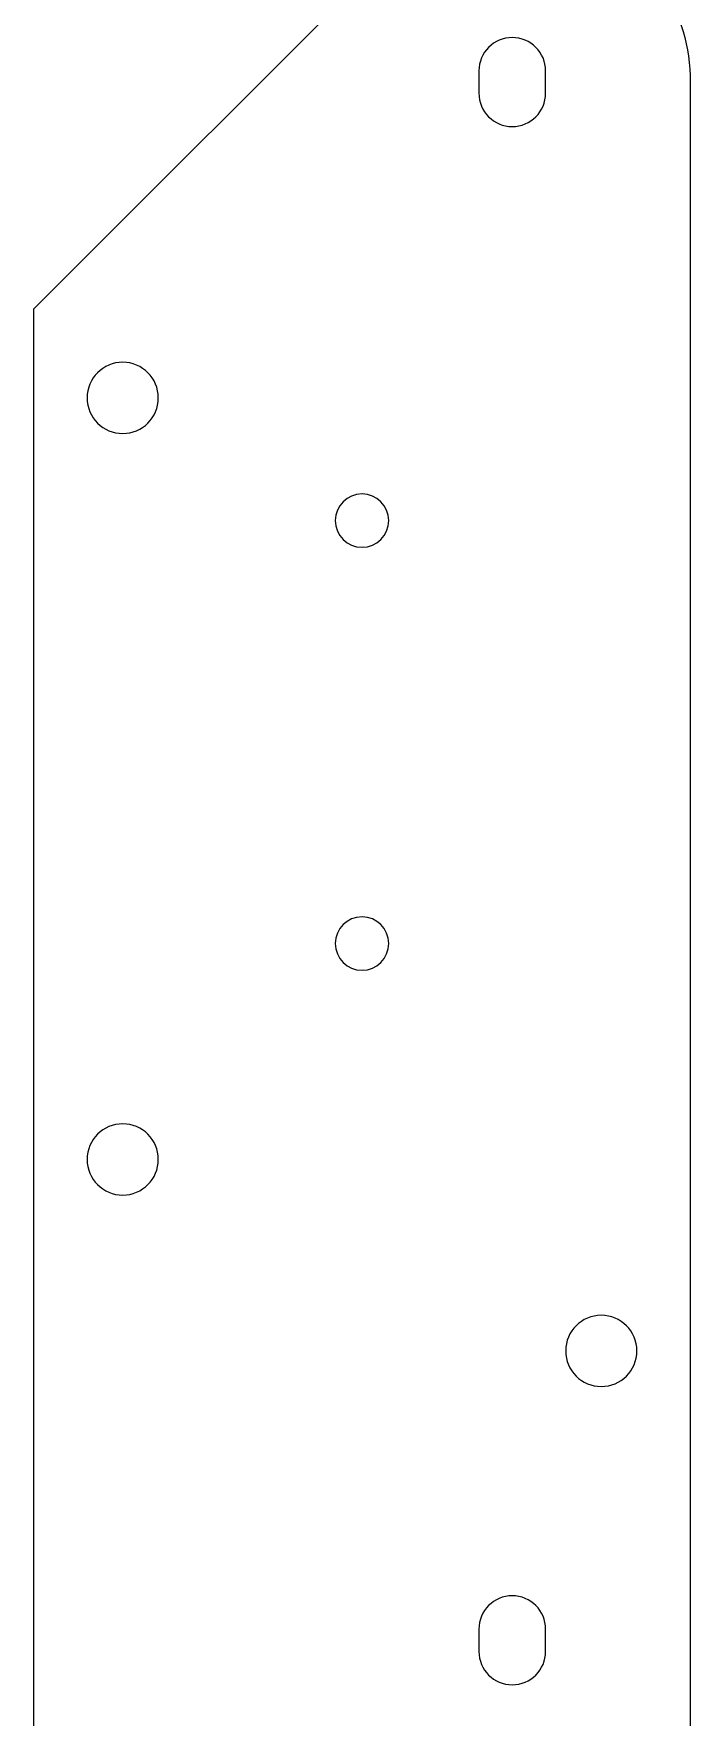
# Model space of a CAD drawing. Header units: millimetres. Extents: x -182 to 182, y -145 to 145.
# Drawn here: x -118.3 to -88.8, y -74.6 to 1.1 of the extents above; entities that cross this region are included whole.
import ezdxf

# ---------------------------------------------------------------- set-up
doc = ezdxf.new("R2010")
doc.units = ezdxf.units.MM
doc.header["$MEASUREMENT"] = 0
doc.layers.add('layer 1', color=7, linetype='Continuous')

msp = doc.modelspace()

# ---------------------------------------------------------------- linework, layer by layer
at = {"layer": 'layer 1', "color": 7, "lineweight": 9}
for points, knots in [([(-102.469, 4.5513), (-102.469, 4.5513), (-118.3128, -11.2916), (-118.3128, -11.2916), (-118.3128, -11.2916), (-118.3128, -11.2916), (-118.3128, -130.8689), (-118.3128, -130.8689), (-118.3128, -130.8689), (-118.3128, -131.9689), (-117.4127, -132.8689), (-116.3128, -132.8689), (-116.3128, -132.8689), (-116.3128, -132.8689), (-96.8128, -132.8689), (-96.8128, -132.8689), (-96.8128, -132.8689), (-92.3945, -132.8689), (-88.8128, -129.2872), (-88.8128, -124.8689), (-88.8128, -124.8689), (-88.8128, -83.6144), (-88.8128, -42.3598), (-88.8128, -1.1053), (-88.8128, -1.1053), (-88.8128, 2.0523), (-90.6425, 4.7823), (-93.2993, 6.0833), (-93.2993, 6.0833), (-94.124, 5.054), (-95.3913, 4.3947), (-96.8128, 4.3947), (-96.8128, 4.3947), (-98.2343, 4.3947), (-99.5016, 5.054), (-100.3263, 6.0833), (-100.3263, 6.0833), (-101.1243, 5.6925), (-101.8474, 5.1728), (-102.469, 4.5513)], [0, 0, 0, 0, 0.0909091, 0.0909091, 0.0909091, 0.0909091, 0.1818182, 0.1818182, 0.1818182, 0.1818182, 0.2727273, 0.2727273, 0.2727273, 0.2727273, 0.3636364, 0.3636364, 0.3636364, 0.3636364, 0.4545455, 0.4545455, 0.4545455, 0.4545455, 0.5454545, 0.5454545, 0.5454545, 0.5454545, 0.6363636, 0.6363636, 0.6363636, 0.6363636, 0.7272727, 0.7272727, 0.7272727, 0.7272727, 0.8181818, 0.8181818, 0.8181818, 0.8181818, 1, 1, 1, 1]), ([(-96.8128, 0.8947), (-95.9848, 0.8947), (-95.3128, 0.2227), (-95.3128, -0.6053), (-95.3128, -0.6053), (-95.3128, -0.6053), (-95.3128, -0.6133), (-95.3128, -0.6133), (-95.3128, -0.6133), (-95.3128, -0.6133), (-95.3128, -1.5973), (-95.3128, -1.5973), (-95.3128, -1.5973), (-95.3128, -1.5973), (-95.3128, -1.6053), (-95.3128, -1.6053), (-95.3128, -1.6053), (-95.3128, -2.4333), (-95.9848, -3.1053), (-96.8128, -3.1053), (-96.8128, -3.1053), (-97.6408, -3.1053), (-98.3128, -2.4333), (-98.3128, -1.6053), (-98.3128, -1.6053), (-98.3128, -1.6053), (-98.3128, -1.5973), (-98.3128, -1.5973), (-98.3128, -1.5973), (-98.3128, -1.5973), (-98.3128, -0.6133), (-98.3128, -0.6133), (-98.3128, -0.6133), (-98.3128, -0.6133), (-98.3128, -0.6053), (-98.3128, -0.6053), (-98.3128, -0.6053), (-98.3128, 0.2227), (-97.6408, 0.8947), (-96.8128, 0.8947)], [0, 0, 0, 0, 0.0909091, 0.0909091, 0.0909091, 0.0909091, 0.1818182, 0.1818182, 0.1818182, 0.1818182, 0.2727273, 0.2727273, 0.2727273, 0.2727273, 0.3636364, 0.3636364, 0.3636364, 0.3636364, 0.4545455, 0.4545455, 0.4545455, 0.4545455, 0.5454545, 0.5454545, 0.5454545, 0.5454545, 0.6363636, 0.6363636, 0.6363636, 0.6363636, 0.7272727, 0.7272727, 0.7272727, 0.7272727, 0.8181818, 0.8181818, 0.8181818, 0.8181818, 1, 1, 1, 1]), ([(-114.3128, -13.6916), (-113.4291, -13.6916), (-112.7128, -14.4079), (-112.7128, -15.2916), (-112.7128, -15.2916), (-112.7128, -16.1753), (-113.4291, -16.8916), (-114.3128, -16.8916), (-114.3128, -16.8916), (-115.1965, -16.8916), (-115.9128, -16.1753), (-115.9128, -15.2916), (-115.9128, -15.2916), (-115.9128, -14.4079), (-115.1965, -13.6916), (-114.3128, -13.6916)], [0, 0, 0, 0, 0.2, 0.2, 0.2, 0.2, 0.4, 0.4, 0.4, 0.4, 0.6, 0.6, 0.6, 0.6, 1, 1, 1, 1]), ([(-103.5628, -19.6054), (-102.9, -19.6054), (-102.3628, -20.1426), (-102.3628, -20.8054), (-102.3628, -20.8054), (-102.3628, -21.4682), (-102.9, -22.0054), (-103.5628, -22.0054), (-103.5628, -22.0054), (-104.2256, -22.0054), (-104.7628, -21.4682), (-104.7628, -20.8054), (-104.7628, -20.8054), (-104.7628, -20.1426), (-104.2256, -19.6054), (-103.5628, -19.6054)], [0, 0, 0, 0, 0.2, 0.2, 0.2, 0.2, 0.4, 0.4, 0.4, 0.4, 0.6, 0.6, 0.6, 0.6, 1, 1, 1, 1]), ([(-103.5628, -38.6054), (-102.9, -38.6054), (-102.3628, -39.1426), (-102.3628, -39.8054), (-102.3628, -39.8054), (-102.3628, -40.4682), (-102.9, -41.0054), (-103.5628, -41.0054), (-103.5628, -41.0054), (-104.2256, -41.0054), (-104.7628, -40.4682), (-104.7628, -39.8054), (-104.7628, -39.8054), (-104.7628, -39.1426), (-104.2256, -38.6054), (-103.5628, -38.6054)], [0, 0, 0, 0, 0.2, 0.2, 0.2, 0.2, 0.4, 0.4, 0.4, 0.4, 0.6, 0.6, 0.6, 0.6, 1, 1, 1, 1]), ([(-114.3128, -47.9055), (-113.4291, -47.9055), (-112.7128, -48.6218), (-112.7128, -49.5055), (-112.7128, -49.5055), (-112.7128, -50.3892), (-113.4291, -51.1055), (-114.3128, -51.1055), (-114.3128, -51.1055), (-115.1965, -51.1055), (-115.9128, -50.3892), (-115.9128, -49.5055), (-115.9128, -49.5055), (-115.9128, -48.6218), (-115.1965, -47.9055), (-114.3128, -47.9055)], [0, 0, 0, 0, 0.2, 0.2, 0.2, 0.2, 0.4, 0.4, 0.4, 0.4, 0.6, 0.6, 0.6, 0.6, 1, 1, 1, 1]), ([(-92.8128, -56.5053), (-91.9291, -56.5053), (-91.2128, -57.2216), (-91.2128, -58.1053), (-91.2128, -58.1053), (-91.2128, -58.989), (-91.9291, -59.7053), (-92.8128, -59.7053), (-92.8128, -59.7053), (-93.6965, -59.7053), (-94.4128, -58.989), (-94.4128, -58.1053), (-94.4128, -58.1053), (-94.4128, -57.2216), (-93.6965, -56.5053), (-92.8128, -56.5053)], [0, 0, 0, 0, 0.2, 0.2, 0.2, 0.2, 0.4, 0.4, 0.4, 0.4, 0.6, 0.6, 0.6, 0.6, 1, 1, 1, 1]), ([(-96.8128, -69.1053), (-95.9848, -69.1053), (-95.3128, -69.7773), (-95.3128, -70.6053), (-95.3128, -70.6053), (-95.3128, -70.6053), (-95.3128, -70.6133), (-95.3128, -70.6133), (-95.3128, -70.6133), (-95.3128, -70.6133), (-95.3128, -71.5973), (-95.3128, -71.5973), (-95.3128, -71.5973), (-95.3128, -71.5973), (-95.3128, -71.6053), (-95.3128, -71.6053), (-95.3128, -71.6053), (-95.3128, -72.4333), (-95.9848, -73.1053), (-96.8128, -73.1053), (-96.8128, -73.1053), (-97.6408, -73.1053), (-98.3128, -72.4333), (-98.3128, -71.6053), (-98.3128, -71.6053), (-98.3128, -71.6053), (-98.3128, -71.5973), (-98.3128, -71.5973), (-98.3128, -71.5973), (-98.3128, -71.5973), (-98.3128, -70.6133), (-98.3128, -70.6133), (-98.3128, -70.6133), (-98.3128, -70.6133), (-98.3128, -70.6053), (-98.3128, -70.6053), (-98.3128, -70.6053), (-98.3128, -69.7773), (-97.6408, -69.1053), (-96.8128, -69.1053)], [0, 0, 0, 0, 0.0909091, 0.0909091, 0.0909091, 0.0909091, 0.1818182, 0.1818182, 0.1818182, 0.1818182, 0.2727273, 0.2727273, 0.2727273, 0.2727273, 0.3636364, 0.3636364, 0.3636364, 0.3636364, 0.4545455, 0.4545455, 0.4545455, 0.4545455, 0.5454545, 0.5454545, 0.5454545, 0.5454545, 0.6363636, 0.6363636, 0.6363636, 0.6363636, 0.7272727, 0.7272727, 0.7272727, 0.7272727, 0.8181818, 0.8181818, 0.8181818, 0.8181818, 1, 1, 1, 1])]:
    msp.add_open_spline(points, degree=3, knots=knots, dxfattribs=at)

doc.saveas('drawing.dxf')
